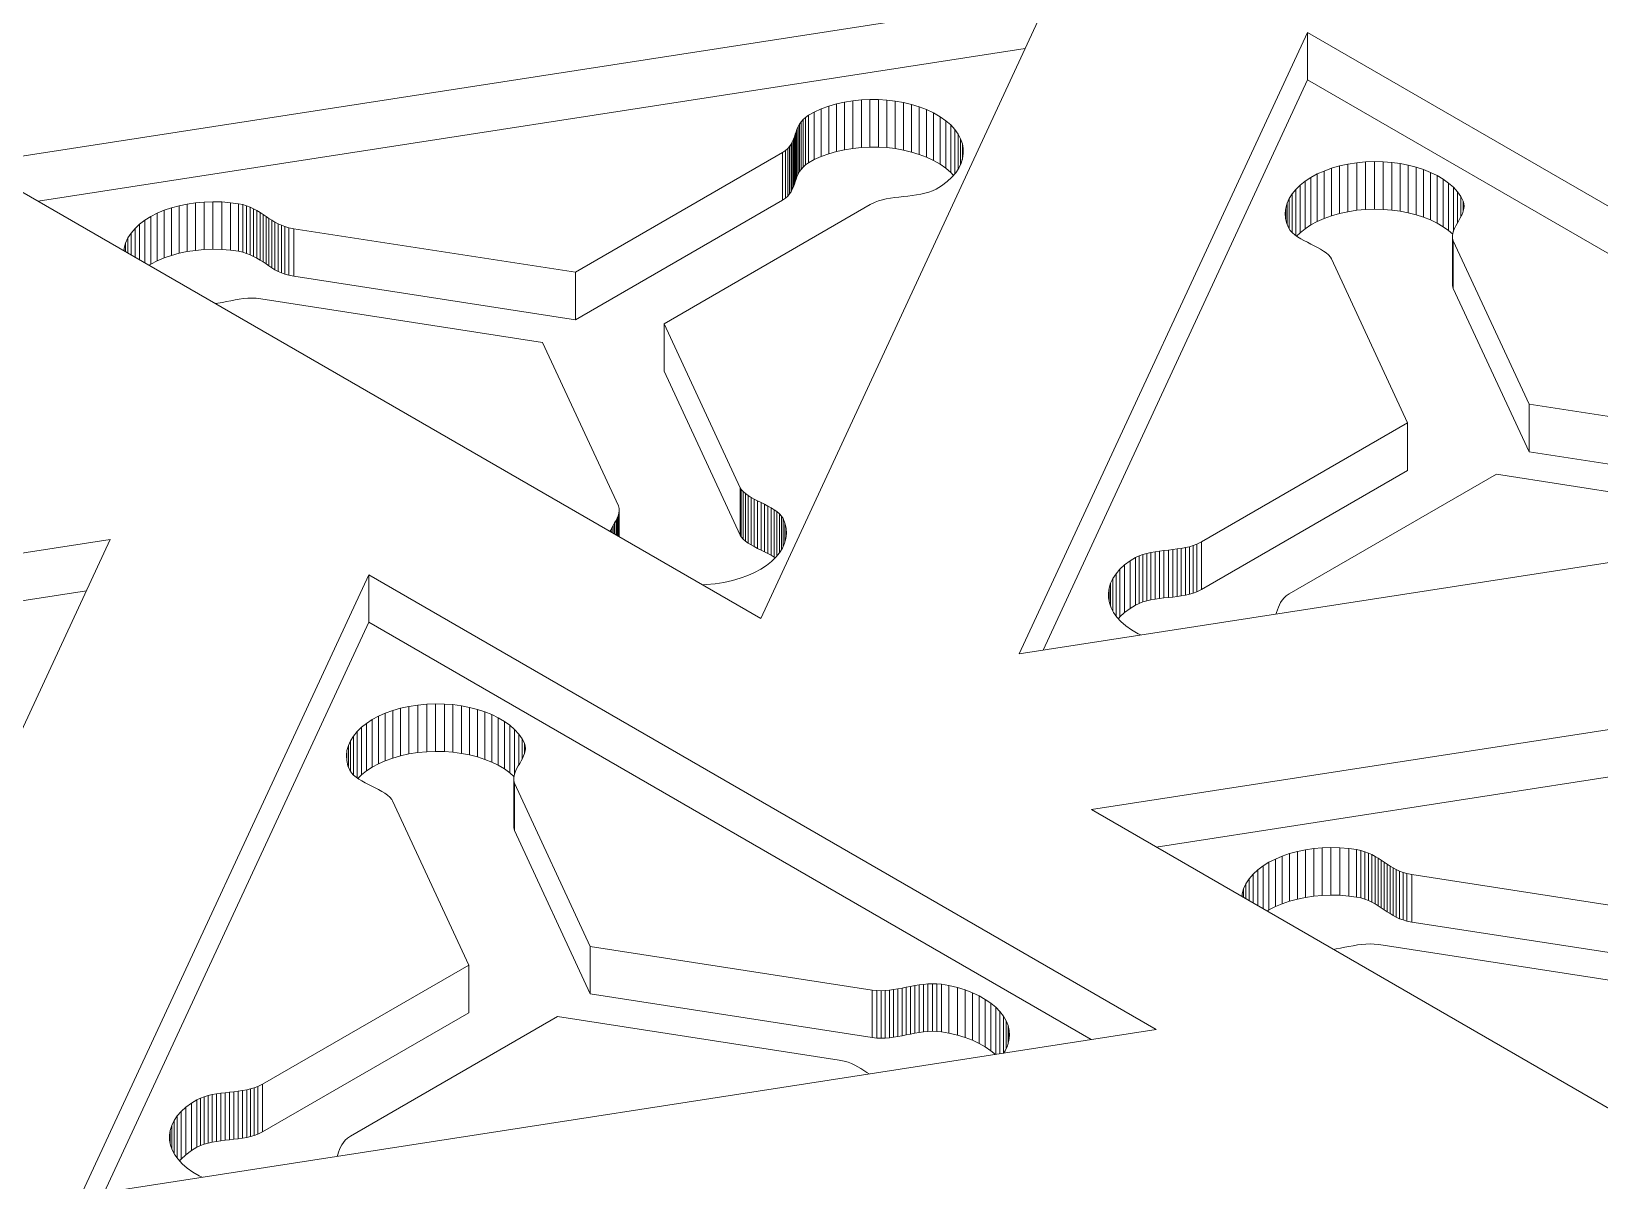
# Model space of a CAD drawing. Header units: inches. Extents: x 2.5 to 18.9, y 2.6 to 12.3.
# Drawn here: x 7.15 to 8.834, y 8.645 to 9.879 of the extents above; entities that cross this region are included whole.
import ezdxf

# ---------------------------------------------------------------- set-up
doc = ezdxf.new("R2010")
doc.units = ezdxf.units.IN
doc.header["$MEASUREMENT"] = 0

# ---------------------------------------------------------------- blocks, each defined once
blk = doc.blocks.new('A$C39963D99')
at = {"color": 0, "linetype": 'Continuous', "lineweight": 0, "extrusion": (3.33067e-16, 0.816497, 0.57735)}
for p, q in [((10.2228, -0.8643), (11.3779, -0.6856)), ((11.3779, -0.6856), (11.0685, -1.3525)), ((11.346, -1.3903), (11.6555, -0.7234)), ((11.6555, -0.7744), (11.6555, -0.7234)), ((11.6555, -0.7234), (12.5011, -1.2116)), ((11.3524, -0.7406), (10.2925, -0.9046)), ((11.6555, -0.7744), (11.3715, -1.3863)), ((12.4314, -1.2224), (11.6555, -0.7744)), ((11.1258, -0.8089), (11.1334, -0.8054)), ((11.1334, -0.8054), (11.1414, -0.8025)), ((11.1334, -0.8565), (11.1334, -0.8054)), ((11.1414, -0.8025), (11.1498, -0.8001)), ((11.1414, -0.8535), (11.1414, -0.8025)), ((11.1498, -0.8001), (11.1584, -0.7982)), ((11.1498, -0.8511), (11.1498, -0.8001)), ((11.1584, -0.7982), (11.1673, -0.7967)), ((11.1584, -0.8492), (11.1584, -0.7982)), ((11.1673, -0.7967), (11.1764, -0.7958)), ((11.1673, -0.8478), (11.1673, -0.7967)), ((11.1764, -0.7958), (11.1855, -0.7954)), ((11.1764, -0.8468), (11.1764, -0.7958)), ((11.1855, -0.8464), (11.1855, -0.7954)), ((11.1855, -0.7954), (11.1947, -0.7954)), ((11.1947, -0.8465), (11.1947, -0.7954)), ((11.1947, -0.7954), (11.2038, -0.796)), ((11.2038, -0.847), (11.2038, -0.796)), ((11.2038, -0.796), (11.2128, -0.797)), ((11.2128, -0.8481), (11.2128, -0.797)), ((11.2128, -0.797), (11.2217, -0.7986)), ((11.2217, -0.8496), (11.2217, -0.7986)), ((11.2217, -0.7986), (11.2303, -0.8006)), ((11.2303, -0.8517), (11.2303, -0.8006)), ((11.2303, -0.8006), (11.2386, -0.8032)), ((11.2386, -0.8542), (11.2386, -0.8032)), ((11.2386, -0.8032), (11.2465, -0.8062)), ((11.2465, -0.8573), (11.2465, -0.8062)), ((11.2465, -0.8062), (11.254, -0.8098)), ((11.1073, -0.8271), (11.1085, -0.8244)), ((11.1085, -0.8244), (11.1099, -0.8218)), ((11.1085, -0.8755), (11.1085, -0.8244)), ((11.1099, -0.8218), (11.1117, -0.8192)), ((11.1099, -0.8728), (11.1099, -0.8218)), ((11.1117, -0.8192), (11.1138, -0.8168)), ((11.1117, -0.8703), (11.1117, -0.8192)), ((11.1138, -0.8168), (11.1164, -0.8145)), ((11.1138, -0.8678), (11.1138, -0.8168)), ((11.1164, -0.8145), (11.1195, -0.8123)), ((11.1164, -0.8655), (11.1164, -0.8145)), ((11.1195, -0.8123), (11.1258, -0.8089)), ((11.1195, -0.8633), (11.1195, -0.8123)), ((11.1258, -0.8599), (11.1258, -0.8089)), ((11.254, -0.8608), (11.254, -0.8098)), ((11.254, -0.8098), (11.261, -0.8138)), ((11.261, -0.8648), (11.261, -0.8138)), ((11.261, -0.8138), (11.2671, -0.8181)), ((11.2671, -0.8691), (11.2671, -0.8181)), ((11.2671, -0.8181), (11.2724, -0.8227)), ((11.2724, -0.8737), (11.2724, -0.8227)), ((11.2724, -0.8227), (11.2768, -0.8275)), ((11.101, -0.8432), (11.1023, -0.8407)), ((11.1023, -0.8407), (11.1035, -0.838)), ((11.1023, -0.8917), (11.1023, -0.8407)), ((11.1035, -0.838), (11.1045, -0.8353)), ((11.1035, -0.889), (11.1035, -0.838)), ((11.1045, -0.8353), (11.1054, -0.8326)), ((11.1045, -0.8863), (11.1045, -0.8353)), ((11.1054, -0.8326), (11.1063, -0.8299)), ((11.1054, -0.8836), (11.1054, -0.8326)), ((11.1063, -0.8299), (11.1073, -0.8271)), ((11.1063, -0.8809), (11.1063, -0.8299)), ((11.1073, -0.8782), (11.1073, -0.8271)), ((11.2768, -0.8751), (11.2768, -0.8275)), ((11.2768, -0.8275), (11.2803, -0.8325)), ((11.2803, -0.8701), (11.2803, -0.8325)), ((11.2803, -0.8325), (11.283, -0.8376)), ((11.283, -0.865), (11.283, -0.8376)), ((11.283, -0.8376), (11.2849, -0.8428)), ((10.8694, -0.9808), (11.0918, -0.8524)), ((11.0918, -0.8524), (11.0949, -0.8502)), ((11.0918, -0.9034), (11.0918, -0.8524)), ((11.0949, -0.8502), (11.0974, -0.848)), ((11.0949, -0.9013), (11.0949, -0.8502)), ((11.0974, -0.848), (11.0994, -0.8457)), ((11.0974, -0.8991), (11.0974, -0.848)), ((11.0994, -0.8457), (11.101, -0.8432)), ((11.0994, -0.8967), (11.0994, -0.8457)), ((11.101, -0.8943), (11.101, -0.8432)), ((11.1334, -0.8565), (11.1258, -0.8599)), ((11.1414, -0.8535), (11.1334, -0.8565)), ((11.1498, -0.8511), (11.1414, -0.8535)), ((11.1584, -0.8492), (11.1498, -0.8511)), ((11.1673, -0.8478), (11.1584, -0.8492)), ((11.1764, -0.8468), (11.1673, -0.8478)), ((11.1855, -0.8464), (11.1764, -0.8468)), ((11.1947, -0.8465), (11.1855, -0.8464)), ((11.2038, -0.847), (11.1947, -0.8465)), ((11.2128, -0.8481), (11.2038, -0.847)), ((11.2217, -0.8496), (11.2128, -0.8481)), ((11.2303, -0.8517), (11.2217, -0.8496)), ((11.2386, -0.8542), (11.2303, -0.8517)), ((11.2465, -0.8573), (11.2386, -0.8542)), ((11.254, -0.8608), (11.2465, -0.8573)), ((11.2852, -0.8586), (11.2836, -0.8638)), ((11.2849, -0.8597), (11.2849, -0.8428)), ((11.2849, -0.8428), (11.2858, -0.848)), ((11.2859, -0.8533), (11.2852, -0.8586)), ((11.2858, -0.8541), (11.2858, -0.848)), ((11.2858, -0.848), (11.2859, -0.8533)), ((11.0685, -1.3525), (10.2228, -0.8643)), ((11.1085, -0.8755), (11.1073, -0.8782)), ((11.1099, -0.8728), (11.1085, -0.8755)), ((11.1117, -0.8703), (11.1099, -0.8728)), ((11.1138, -0.8678), (11.1117, -0.8703)), ((11.1164, -0.8655), (11.1138, -0.8678)), ((11.1195, -0.8633), (11.1164, -0.8655)), ((11.1258, -0.8599), (11.1195, -0.8633)), ((11.261, -0.8648), (11.254, -0.8608)), ((11.2671, -0.8691), (11.261, -0.8648)), ((11.2724, -0.8737), (11.2671, -0.8691)), ((11.2753, -0.8769), (11.2724, -0.8737)), ((11.2778, -0.874), (11.2736, -0.8788)), ((11.2811, -0.869), (11.2778, -0.874)), ((11.2836, -0.8638), (11.2811, -0.869)), ((11.6591, -0.879), (11.6659, -0.8753)), ((11.6659, -0.8753), (11.6732, -0.8721)), ((11.6659, -0.9264), (11.6659, -0.8753)), ((11.6732, -0.8721), (11.6812, -0.8692)), ((11.6732, -0.9231), (11.6732, -0.8721)), ((11.6812, -0.8692), (11.6897, -0.8667)), ((11.6812, -0.9202), (11.6812, -0.8692)), ((11.6897, -0.8667), (11.6988, -0.8648)), ((11.6897, -0.9178), (11.6897, -0.8667)), ((11.6988, -0.8648), (11.7083, -0.8633)), ((11.6988, -0.9158), (11.6988, -0.8648)), ((11.7083, -0.8633), (11.7179, -0.8624)), ((11.7083, -0.9143), (11.7083, -0.8633)), ((11.7179, -0.8624), (11.7274, -0.862)), ((11.7179, -0.9134), (11.7179, -0.8624)), ((11.7274, -0.9131), (11.7274, -0.862)), ((11.7274, -0.862), (11.7368, -0.8622)), ((11.7368, -0.9133), (11.7368, -0.8622)), ((11.7368, -0.8622), (11.746, -0.8629)), ((11.746, -0.914), (11.746, -0.8629)), ((11.746, -0.8629), (11.755, -0.8641)), ((11.755, -0.9152), (11.755, -0.8641)), ((11.755, -0.8641), (11.7637, -0.8658)), ((11.7637, -0.9169), (11.7637, -0.8658)), ((11.7637, -0.8658), (11.7721, -0.868)), ((11.7721, -0.919), (11.7721, -0.868)), ((11.7721, -0.868), (11.7801, -0.8706)), ((11.7801, -0.9216), (11.7801, -0.8706)), ((11.7801, -0.8706), (11.7876, -0.8736)), ((11.7876, -0.9246), (11.7876, -0.8736)), ((11.7876, -0.8736), (11.7947, -0.877)), ((11.1023, -0.8917), (11.101, -0.8943)), ((11.1035, -0.889), (11.1023, -0.8917)), ((11.1045, -0.8863), (11.1035, -0.889)), ((11.1054, -0.8836), (11.1045, -0.8863)), ((11.1063, -0.8809), (11.1054, -0.8836)), ((11.1073, -0.8782), (11.1063, -0.8809)), ((11.2567, -0.8915), (11.2529, -0.8933)), ((11.2626, -0.8879), (11.2567, -0.8915)), ((11.2685, -0.8835), (11.2626, -0.8879)), ((11.2736, -0.8788), (11.2685, -0.8835)), ((11.639, -0.8966), (11.6429, -0.8918)), ((11.6429, -0.8918), (11.6476, -0.8872)), ((11.6429, -0.9414), (11.6429, -0.8918)), ((11.6476, -0.8872), (11.653, -0.883)), ((11.6476, -0.9383), (11.6476, -0.8872)), ((11.653, -0.883), (11.6591, -0.879)), ((11.653, -0.934), (11.653, -0.883)), ((11.6591, -0.93), (11.6591, -0.879)), ((11.7947, -0.928), (11.7947, -0.877)), ((11.7947, -0.877), (11.8011, -0.8808)), ((11.8011, -0.9319), (11.8011, -0.8808)), ((11.8011, -0.8808), (11.8069, -0.885)), ((11.8069, -0.936), (11.8069, -0.885)), ((11.8069, -0.885), (11.8121, -0.8895)), ((11.8121, -0.9369), (11.8121, -0.8895)), ((11.8121, -0.8895), (11.8165, -0.8944)), ((10.444, -0.9094), (10.4526, -0.9076)), ((10.4526, -0.9076), (10.4615, -0.9062)), ((10.4526, -0.9586), (10.4526, -0.9076)), ((10.4615, -0.9062), (10.4707, -0.9054)), ((10.4615, -0.9573), (10.4615, -0.9062)), ((10.4707, -0.9054), (10.4801, -0.9051)), ((10.4707, -0.9564), (10.4707, -0.9054)), ((10.4801, -0.9561), (10.4801, -0.9051)), ((10.4801, -0.9051), (10.4896, -0.9053)), ((10.4896, -0.9563), (10.4896, -0.9053)), ((10.4896, -0.9053), (10.4991, -0.9061)), ((10.4991, -0.9571), (10.4991, -0.9061)), ((10.4991, -0.9061), (10.5075, -0.9072)), ((10.5075, -0.9582), (10.5075, -0.9072)), ((10.5075, -0.9072), (10.5121, -0.9082)), ((10.5121, -0.9592), (10.5121, -0.9082)), ((10.5121, -0.9082), (10.5163, -0.9095)), ((11.0918, -0.9034), (10.8694, -1.0318)), ((11.186, -0.9082), (10.9647, -1.036)), ((11.0949, -0.9013), (11.0918, -0.9034)), ((11.0974, -0.8991), (11.0949, -0.9013)), ((11.0994, -0.8967), (11.0974, -0.8991)), ((11.101, -0.8943), (11.0994, -0.8967)), ((11.1912, -0.9056), (11.186, -0.9082)), ((11.1949, -0.9042), (11.1912, -0.9056)), ((11.199, -0.903), (11.1949, -0.9042)), ((11.2032, -0.9021), (11.199, -0.903)), ((11.2076, -0.9013), (11.2032, -0.9021)), ((11.2122, -0.9007), (11.2076, -0.9013)), ((11.2168, -0.9001), (11.2122, -0.9007)), ((11.2216, -0.8996), (11.2168, -0.9001)), ((11.2263, -0.899), (11.2216, -0.8996)), ((11.231, -0.8984), (11.2263, -0.899)), ((11.2357, -0.8978), (11.231, -0.8984)), ((11.2402, -0.897), (11.2357, -0.8978)), ((11.2446, -0.896), (11.2402, -0.897)), ((11.2489, -0.8948), (11.2446, -0.896)), ((11.2529, -0.8933), (11.2489, -0.8948)), ((11.6322, -0.912), (11.6336, -0.9067)), ((11.6336, -0.9067), (11.6359, -0.9016)), ((11.6336, -0.9292), (11.6336, -0.9067)), ((11.6359, -0.9016), (11.639, -0.8966)), ((11.6359, -0.9343), (11.6359, -0.9016)), ((11.639, -0.9382), (11.639, -0.8966)), ((11.8165, -0.9277), (11.8165, -0.8944)), ((11.8165, -0.8944), (11.8202, -0.8995)), ((11.8202, -0.9213), (11.8202, -0.8995)), ((11.8202, -0.8995), (11.8226, -0.9043)), ((11.8226, -0.9157), (11.8226, -0.9043)), ((11.8226, -0.9043), (11.8235, -0.9071)), ((11.8235, -0.9126), (11.8235, -0.9071)), ((11.8235, -0.9071), (11.8237, -0.9098)), ((10.4015, -0.9291), (10.4072, -0.9249)), ((10.4072, -0.9249), (10.4135, -0.921)), ((10.4072, -0.9708), (10.4072, -0.9249)), ((10.4135, -0.921), (10.4204, -0.9175)), ((10.4135, -0.972), (10.4135, -0.921)), ((10.4204, -0.9175), (10.4278, -0.9143)), ((10.4204, -0.9685), (10.4204, -0.9175)), ((10.4278, -0.9143), (10.4357, -0.9116)), ((10.4278, -0.9654), (10.4278, -0.9143)), ((10.4357, -0.9116), (10.444, -0.9094)), ((10.4357, -0.9627), (10.4357, -0.9116)), ((10.444, -0.9604), (10.444, -0.9094)), ((10.5163, -0.9605), (10.5163, -0.9095)), ((10.5163, -0.9095), (10.5202, -0.911)), ((10.5202, -0.962), (10.5202, -0.911)), ((10.5202, -0.911), (10.5239, -0.9127)), ((10.5239, -0.9638), (10.5239, -0.9127)), ((10.5239, -0.9127), (10.5274, -0.9146)), ((10.5274, -0.9657), (10.5274, -0.9146)), ((10.5274, -0.9146), (10.5308, -0.9166)), ((10.5308, -0.9677), (10.5308, -0.9166)), ((10.5308, -0.9166), (10.534, -0.9187)), ((10.534, -0.9697), (10.534, -0.9187)), ((10.534, -0.9187), (10.5372, -0.9208)), ((10.5372, -0.9719), (10.5372, -0.9208)), ((10.5372, -0.9208), (10.5403, -0.9229)), ((10.5403, -0.974), (10.5403, -0.9229)), ((10.5403, -0.9229), (10.5435, -0.925)), ((10.5435, -0.976), (10.5435, -0.925)), ((10.5435, -0.925), (10.5468, -0.9269)), ((11.6316, -0.9174), (11.6322, -0.912)), ((11.632, -0.9229), (11.6316, -0.9174)), ((11.6333, -0.9284), (11.632, -0.9229)), ((11.6322, -0.9237), (11.6322, -0.912)), ((11.6732, -0.9231), (11.6659, -0.9264)), ((11.6812, -0.9202), (11.6732, -0.9231)), ((11.6897, -0.9178), (11.6812, -0.9202)), ((11.6988, -0.9158), (11.6897, -0.9178)), ((11.7083, -0.9143), (11.6988, -0.9158)), ((11.7179, -0.9134), (11.7083, -0.9143)), ((11.7274, -0.9131), (11.7179, -0.9134)), ((11.7368, -0.9133), (11.7274, -0.9131)), ((11.746, -0.914), (11.7368, -0.9133)), ((11.755, -0.9152), (11.746, -0.914)), ((11.7637, -0.9169), (11.755, -0.9152)), ((11.7721, -0.919), (11.7637, -0.9169)), ((11.7801, -0.9216), (11.7721, -0.919)), ((11.7876, -0.9246), (11.7801, -0.9216)), ((11.7947, -0.928), (11.7876, -0.9246)), ((11.8176, -0.9259), (11.8161, -0.9285)), ((11.8191, -0.9232), (11.8176, -0.9259)), ((11.8206, -0.9206), (11.8191, -0.9232)), ((11.8218, -0.9179), (11.8206, -0.9206)), ((11.8228, -0.9152), (11.8218, -0.9179)), ((11.8235, -0.9125), (11.8228, -0.9152)), ((11.8237, -0.9098), (11.8235, -0.9125)), ((10.3888, -0.9439), (10.3923, -0.9387)), ((10.3923, -0.9387), (10.3965, -0.9337)), ((10.3923, -0.9622), (10.3923, -0.9387)), ((10.3965, -0.9337), (10.4015, -0.9291)), ((10.3965, -0.9646), (10.3965, -0.9337)), ((10.4015, -0.9675), (10.4015, -0.9291)), ((10.5468, -0.978), (10.5468, -0.9269)), ((10.5468, -0.9269), (10.5502, -0.9287)), ((10.5502, -0.9798), (10.5502, -0.9287)), ((10.5502, -0.9287), (10.5537, -0.9304)), ((10.5537, -0.9814), (10.5537, -0.9304)), ((10.5537, -0.9304), (10.5575, -0.9318)), ((10.5575, -0.9828), (10.5575, -0.9318)), ((10.5575, -0.9318), (10.5615, -0.933)), ((10.5615, -0.984), (10.5615, -0.933)), ((10.5615, -0.933), (10.567, -0.934)), ((10.567, -0.9851), (10.567, -0.934)), ((10.567, -0.934), (10.8694, -0.9808)), ((11.6353, -0.9333), (11.6333, -0.9284)), ((11.637, -0.9359), (11.6353, -0.9333)), ((11.6392, -0.9384), (11.637, -0.9359)), ((11.6419, -0.9407), (11.6392, -0.9384)), ((11.6449, -0.9428), (11.6419, -0.9407)), ((11.6476, -0.9383), (11.6438, -0.942)), ((11.6482, -0.9448), (11.6449, -0.9428)), ((11.653, -0.934), (11.6476, -0.9383)), ((11.6591, -0.93), (11.653, -0.934)), ((11.6659, -0.9264), (11.6591, -0.93)), ((11.8011, -0.9319), (11.7947, -0.928)), ((11.8069, -0.936), (11.8011, -0.9319)), ((11.8114, -0.9399), (11.8069, -0.936)), ((11.8115, -0.9389), (11.8112, -0.9415)), ((11.8112, -0.9926), (11.8112, -0.9415)), ((11.8112, -0.9415), (11.8113, -0.9442)), ((11.8123, -0.9363), (11.8115, -0.9389)), ((11.8133, -0.9337), (11.8123, -0.9363)), ((11.8146, -0.9311), (11.8133, -0.9337)), ((11.8161, -0.9285), (11.8146, -0.9311)), ((10.3844, -0.9576), (10.3847, -0.9549)), ((10.3847, -0.9549), (10.3863, -0.9494)), ((10.3847, -0.9578), (10.3847, -0.9549)), ((10.3863, -0.9494), (10.3888, -0.9439)), ((10.3863, -0.9587), (10.3863, -0.9494)), ((10.3888, -0.9602), (10.3888, -0.9439)), ((10.4526, -0.9586), (10.444, -0.9604)), ((10.4615, -0.9573), (10.4526, -0.9586)), ((10.4707, -0.9564), (10.4615, -0.9573)), ((10.4801, -0.9561), (10.4707, -0.9564)), ((10.4896, -0.9563), (10.4801, -0.9561)), ((10.4991, -0.9571), (10.4896, -0.9563)), ((10.5075, -0.9582), (10.4991, -0.9571)), ((10.5121, -0.9592), (10.5075, -0.9582)), ((10.5163, -0.9605), (10.5121, -0.9592)), ((11.6516, -0.9468), (11.6482, -0.9448)), ((11.6553, -0.9486), (11.6516, -0.9468)), ((11.6589, -0.9505), (11.6553, -0.9486)), ((11.6626, -0.9523), (11.6589, -0.9505)), ((11.6662, -0.9541), (11.6626, -0.9523)), ((11.6696, -0.956), (11.6662, -0.9541)), ((11.6728, -0.958), (11.6696, -0.956)), ((11.6756, -0.96), (11.6728, -0.958)), ((11.8113, -0.9952), (11.8113, -0.9442)), ((11.8113, -0.9442), (11.812, -0.9471)), ((11.812, -0.9981), (11.812, -0.9471)), ((11.812, -0.9471), (11.8934, -1.1224)), ((10.4135, -0.972), (10.4115, -0.9732)), ((10.4204, -0.9685), (10.4135, -0.972)), ((10.4278, -0.9654), (10.4204, -0.9685)), ((10.4357, -0.9627), (10.4278, -0.9654)), ((10.444, -0.9604), (10.4357, -0.9627)), ((10.5202, -0.962), (10.5163, -0.9605)), ((10.5239, -0.9638), (10.5202, -0.962)), ((10.5274, -0.9657), (10.5239, -0.9638)), ((10.5308, -0.9677), (10.5274, -0.9657)), ((10.534, -0.9697), (10.5308, -0.9677)), ((10.5372, -0.9719), (10.534, -0.9697)), ((10.5403, -0.974), (10.5372, -0.9719)), ((10.5435, -0.976), (10.5403, -0.974)), ((10.5468, -0.978), (10.5435, -0.976)), ((11.6781, -0.9622), (11.6756, -0.96)), ((11.6801, -0.9646), (11.6781, -0.9622)), ((11.6812, -0.9663), (11.6801, -0.9646)), ((11.7629, -1.1424), (11.6812, -0.9663)), ((10.5502, -0.9798), (10.5468, -0.978)), ((10.5537, -0.9814), (10.5502, -0.9798)), ((10.5575, -0.9828), (10.5537, -0.9814)), ((10.5615, -0.984), (10.5575, -0.9828)), ((10.567, -0.9851), (10.5615, -0.984)), ((10.8694, -1.0318), (10.567, -0.9851)), ((10.8694, -1.0318), (10.8694, -0.9808)), ((11.8113, -0.9952), (11.8112, -0.9926)), ((10.5085, -1.0096), (10.5039, -1.0104)), ((10.513, -1.009), (10.5085, -1.0096)), ((10.5175, -1.0086), (10.513, -1.009)), ((10.522, -1.0085), (10.5175, -1.0086)), ((10.5265, -1.0087), (10.522, -1.0085)), ((10.5315, -1.0092), (10.5265, -1.0087)), ((10.8342, -1.0561), (10.5315, -1.0092)), ((11.812, -0.9981), (11.8113, -0.9952)), ((11.8934, -1.1734), (11.812, -0.9981)), ((10.4856, -1.014), (10.4828, -1.0144)), ((10.4903, -1.0131), (10.4856, -1.014)), ((10.4948, -1.0122), (10.4903, -1.0131)), ((10.4994, -1.0113), (10.4948, -1.0122)), ((10.5039, -1.0104), (10.4994, -1.0113)), ((10.9647, -1.087), (10.9647, -1.036)), ((10.9647, -1.036), (11.0464, -1.2121)), ((10.9156, -1.2314), (10.8342, -1.0561)), ((11.0464, -1.2631), (10.9647, -1.087)), ((11.8934, -1.1734), (11.8934, -1.1224)), ((11.8934, -1.1224), (12.1961, -1.1692)), ((11.5416, -1.2702), (11.7629, -1.1424)), ((11.7629, -1.1935), (11.7629, -1.1424)), ((12.1961, -1.2202), (11.8934, -1.1734)), ((11.7629, -1.1935), (11.5416, -1.3213)), ((11.0464, -1.2631), (11.0464, -1.2121)), ((11.0464, -1.2121), (11.0475, -1.2139)), ((12.5011, -1.2116), (11.346, -1.3903)), ((11.8583, -1.1976), (11.6359, -1.326)), ((12.1606, -1.2444), (11.8583, -1.1976)), ((11.0475, -1.2649), (11.0475, -1.2139)), ((11.0475, -1.2139), (11.0495, -1.2162)), ((11.0495, -1.2672), (11.0495, -1.2162)), ((11.0495, -1.2162), (11.052, -1.2184)), ((11.052, -1.2694), (11.052, -1.2184)), ((11.052, -1.2184), (11.0549, -1.2204)), ((11.0549, -1.2715), (11.0549, -1.2204)), ((11.0549, -1.2204), (11.058, -1.2224)), ((11.058, -1.2734), (11.058, -1.2224)), ((11.058, -1.2224), (11.0615, -1.2243)), ((11.0615, -1.2753), (11.0615, -1.2243)), ((11.0615, -1.2243), (11.065, -1.2261)), ((11.065, -1.2772), (11.065, -1.2261)), ((11.065, -1.2261), (11.0687, -1.228)), ((11.0687, -1.279), (11.0687, -1.228)), ((11.0687, -1.228), (11.0724, -1.2298)), ((10.913, -1.2473), (10.9143, -1.2447)), ((10.9143, -1.2447), (10.9153, -1.2421)), ((10.9143, -1.2635), (10.9143, -1.2447)), ((10.9153, -1.2421), (10.9161, -1.2395)), ((10.9153, -1.2641), (10.9153, -1.2421)), ((10.9164, -1.2343), (10.9156, -1.2314)), ((10.9161, -1.2395), (10.9165, -1.2369)), ((10.9161, -1.2646), (10.9161, -1.2395)), ((10.9165, -1.2369), (10.9164, -1.2343)), ((10.9165, -1.2648), (10.9165, -1.2369)), ((11.0724, -1.2808), (11.0724, -1.2298)), ((11.0724, -1.2298), (11.076, -1.2317)), ((11.076, -1.2827), (11.076, -1.2317)), ((11.076, -1.2317), (11.0795, -1.2336)), ((11.0795, -1.2846), (11.0795, -1.2336)), ((11.0795, -1.2336), (11.0827, -1.2356)), ((11.0827, -1.2866), (11.0827, -1.2356)), ((11.0827, -1.2356), (11.0857, -1.2377)), ((11.0857, -1.2853), (11.0857, -1.2377)), ((11.0857, -1.2377), (11.0884, -1.24)), ((11.0884, -1.2821), (11.0884, -1.24)), ((11.0884, -1.24), (11.0906, -1.2425)), ((11.0906, -1.2786), (11.0906, -1.2425)), ((11.0906, -1.2425), (11.0923, -1.2451)), ((11.0923, -1.2754), (11.0923, -1.2451)), ((11.0923, -1.2451), (11.0943, -1.25)), ((10.9065, -1.259), (10.9071, -1.2578)), ((10.9071, -1.2578), (10.9085, -1.2552)), ((10.9071, -1.2594), (10.9071, -1.2578)), ((10.9085, -1.2552), (10.91, -1.2526)), ((10.9085, -1.2602), (10.9085, -1.2552)), ((10.91, -1.2526), (10.9115, -1.2499)), ((10.91, -1.2611), (10.91, -1.2526)), ((10.9115, -1.2499), (10.913, -1.2473)), ((10.9115, -1.2619), (10.9115, -1.2499)), ((10.913, -1.2628), (10.913, -1.2473)), ((11.0943, -1.2705), (11.0943, -1.25)), ((11.0943, -1.25), (11.0957, -1.2555)), ((11.096, -1.261), (11.0955, -1.2664)), ((11.0957, -1.2645), (11.0957, -1.2555)), ((11.0957, -1.2555), (11.096, -1.261)), ((9.2147, -1.4464), (10.3698, -1.2677)), ((10.3698, -1.2677), (10.0603, -1.9346)), ((11.0475, -1.2649), (11.0464, -1.2631)), ((11.0495, -1.2672), (11.0475, -1.2649)), ((11.052, -1.2694), (11.0495, -1.2672)), ((11.0549, -1.2715), (11.052, -1.2694)), ((11.058, -1.2734), (11.0549, -1.2715)), ((11.0615, -1.2753), (11.058, -1.2734)), ((11.065, -1.2772), (11.0615, -1.2753)), ((11.0687, -1.279), (11.065, -1.2772)), ((11.0724, -1.2808), (11.0687, -1.279)), ((11.0917, -1.2768), (11.0886, -1.2818)), ((11.094, -1.2717), (11.0917, -1.2768)), ((11.0955, -1.2664), (11.094, -1.2717)), ((11.4966, -1.28), (11.5013, -1.2794)), ((11.5013, -1.2794), (11.5061, -1.2789)), ((11.5013, -1.3304), (11.5013, -1.2794)), ((11.5061, -1.2789), (11.5108, -1.2783)), ((11.5061, -1.3299), (11.5061, -1.2789)), ((11.5108, -1.2783), (11.5154, -1.2778)), ((11.5108, -1.3294), (11.5108, -1.2783)), ((11.5154, -1.2778), (11.52, -1.2771)), ((11.5154, -1.3288), (11.5154, -1.2778)), ((11.52, -1.2771), (11.5244, -1.2763)), ((11.52, -1.3281), (11.52, -1.2771)), ((11.5244, -1.2763), (11.5287, -1.2754)), ((11.5244, -1.3274), (11.5244, -1.2763)), ((11.5287, -1.2754), (11.5327, -1.2742)), ((11.5287, -1.3264), (11.5287, -1.2754)), ((11.5327, -1.2742), (11.5365, -1.2728)), ((11.5327, -1.3252), (11.5327, -1.2742)), ((11.5365, -1.2728), (11.5416, -1.2702)), ((11.5365, -1.3238), (11.5365, -1.2728)), ((11.5416, -1.3213), (11.5416, -1.2702)), ((11.0746, -1.2955), (11.0685, -1.2994)), ((11.076, -1.2827), (11.0724, -1.2808)), ((11.08, -1.2912), (11.0746, -1.2955)), ((11.0795, -1.2846), (11.076, -1.2827)), ((11.0827, -1.2866), (11.0795, -1.2846)), ((11.0847, -1.2866), (11.08, -1.2912)), ((11.0839, -1.2874), (11.0827, -1.2866)), ((11.0886, -1.2818), (11.0847, -1.2866)), ((11.4541, -1.2996), (11.4591, -1.2949)), ((11.4591, -1.2949), (11.465, -1.2906)), ((11.4591, -1.346), (11.4591, -1.2949)), ((11.465, -1.2906), (11.4709, -1.2869)), ((11.465, -1.3416), (11.465, -1.2906)), ((11.4709, -1.2869), (11.4747, -1.2851)), ((11.4709, -1.338), (11.4709, -1.2869)), ((11.4747, -1.2851), (11.4787, -1.2837)), ((11.4747, -1.3362), (11.4747, -1.2851)), ((11.4787, -1.2837), (11.483, -1.2825)), ((11.4787, -1.3347), (11.4787, -1.2837)), ((11.483, -1.2825), (11.4874, -1.2815)), ((11.483, -1.3335), (11.483, -1.2825)), ((11.4874, -1.2815), (11.492, -1.2807)), ((11.4874, -1.3325), (11.4874, -1.2815)), ((11.492, -1.2807), (11.4966, -1.28)), ((11.492, -1.3317), (11.492, -1.2807)), ((11.4966, -1.331), (11.4966, -1.28)), ((10.3379, -1.9723), (10.6474, -1.3054)), ((10.6474, -1.3564), (10.6474, -1.3054)), ((10.6474, -1.3054), (11.493, -1.7936)), ((11.0379, -1.3117), (11.0288, -1.3137)), ((11.0464, -1.3092), (11.0379, -1.3117)), ((11.0544, -1.3064), (11.0464, -1.3092)), ((11.0618, -1.3031), (11.0544, -1.3064)), ((11.0685, -1.2994), (11.0618, -1.3031)), ((11.4441, -1.3146), (11.4465, -1.3094)), ((11.4465, -1.3094), (11.4499, -1.3044)), ((11.4465, -1.3445), (11.4465, -1.3094)), ((11.4499, -1.3044), (11.4541, -1.2996)), ((11.4499, -1.3496), (11.4499, -1.3044)), ((11.4541, -1.3506), (11.4541, -1.2996)), ((10.3443, -1.3226), (9.2844, -1.4866)), ((11.0098, -1.316), (11.0055, -1.3162)), ((11.0193, -1.3151), (11.0098, -1.316)), ((11.0288, -1.3137), (11.0193, -1.3151)), ((11.4417, -1.3251), (11.4424, -1.3198)), ((11.4418, -1.3304), (11.4417, -1.3251)), ((11.4424, -1.3198), (11.4441, -1.3146)), ((11.4424, -1.3339), (11.4424, -1.3198)), ((11.4441, -1.3393), (11.4441, -1.3146)), ((11.5061, -1.3299), (11.5013, -1.3304)), ((11.5108, -1.3294), (11.5061, -1.3299)), ((11.5154, -1.3288), (11.5108, -1.3294)), ((11.52, -1.3281), (11.5154, -1.3288)), ((11.5244, -1.3274), (11.52, -1.3281)), ((11.5287, -1.3264), (11.5244, -1.3274)), ((11.5327, -1.3252), (11.5287, -1.3264)), ((11.5365, -1.3238), (11.5327, -1.3252)), ((11.5416, -1.3213), (11.5365, -1.3238)), ((11.6327, -1.3282), (11.6303, -1.3304)), ((11.6359, -1.326), (11.6327, -1.3282)), ((11.4428, -1.3356), (11.4418, -1.3304)), ((11.4446, -1.3409), (11.4428, -1.3356)), ((11.4473, -1.346), (11.4446, -1.3409)), ((11.4508, -1.3509), (11.4473, -1.346)), ((11.4591, -1.346), (11.4541, -1.3506)), ((11.465, -1.3416), (11.4591, -1.346)), ((11.4709, -1.338), (11.465, -1.3416)), ((11.4747, -1.3362), (11.4709, -1.338)), ((11.4787, -1.3347), (11.4747, -1.3362)), ((11.483, -1.3335), (11.4787, -1.3347)), ((11.4874, -1.3325), (11.483, -1.3335)), ((11.492, -1.3317), (11.4874, -1.3325)), ((11.4966, -1.331), (11.492, -1.3317)), ((11.5013, -1.3304), (11.4966, -1.331)), ((11.6222, -1.3458), (11.6216, -1.3476)), ((11.6232, -1.3431), (11.6222, -1.3458)), ((11.6242, -1.3404), (11.6232, -1.3431)), ((11.6253, -1.3378), (11.6242, -1.3404)), ((11.6266, -1.3352), (11.6253, -1.3378)), ((11.6283, -1.3327), (11.6266, -1.3352)), ((11.6303, -1.3304), (11.6283, -1.3327)), ((10.6474, -1.3564), (10.3634, -1.9684)), ((11.4233, -1.8044), (10.6474, -1.3564)), ((11.4552, -1.3557), (11.4508, -1.3509)), ((11.4541, -1.3506), (11.4524, -1.3526)), ((11.4605, -1.3603), (11.4552, -1.3557)), ((11.4666, -1.3646), (11.4605, -1.3603)), ((11.4234, -1.5575), (12.5785, -1.3788)), ((11.4736, -1.3687), (11.4666, -1.3646)), ((11.4766, -1.3701), (11.4736, -1.3687)), ((10.6817, -1.4487), (10.6907, -1.4468)), ((10.6907, -1.4468), (10.7002, -1.4453)), ((10.6907, -1.4978), (10.6907, -1.4468)), ((10.7002, -1.4453), (10.7098, -1.4444)), ((10.7002, -1.4963), (10.7002, -1.4453)), ((10.7098, -1.4444), (10.7193, -1.444)), ((10.7098, -1.4954), (10.7098, -1.4444)), ((10.7193, -1.4951), (10.7193, -1.444)), ((10.7193, -1.444), (10.7287, -1.4442)), ((10.7287, -1.4953), (10.7287, -1.4442)), ((10.7287, -1.4442), (10.7379, -1.4449)), ((10.7379, -1.496), (10.7379, -1.4449)), ((10.7379, -1.4449), (10.7469, -1.4461)), ((10.7469, -1.4972), (10.7469, -1.4461)), ((10.7469, -1.4461), (10.7557, -1.4478)), ((10.7557, -1.4989), (10.7557, -1.4478)), ((10.7557, -1.4478), (10.7641, -1.45)), ((12.553, -1.4338), (11.4931, -1.5977)), ((10.6396, -1.4692), (10.645, -1.465)), ((10.645, -1.465), (10.6511, -1.461)), ((10.645, -1.516), (10.645, -1.465)), ((10.6511, -1.461), (10.6578, -1.4573)), ((10.6511, -1.512), (10.6511, -1.461)), ((10.6578, -1.4573), (10.6652, -1.4541)), ((10.6578, -1.5084), (10.6578, -1.4573)), ((10.6652, -1.4541), (10.6732, -1.4512)), ((10.6652, -1.5051), (10.6652, -1.4541)), ((10.6732, -1.4512), (10.6817, -1.4487)), ((10.6732, -1.5022), (10.6732, -1.4512)), ((10.6817, -1.4998), (10.6817, -1.4487)), ((10.7641, -1.501), (10.7641, -1.45)), ((10.7641, -1.45), (10.772, -1.4526)), ((10.772, -1.5036), (10.772, -1.4526)), ((10.772, -1.4526), (10.7796, -1.4556)), ((10.7796, -1.5066), (10.7796, -1.4556)), ((10.7796, -1.4556), (10.7866, -1.459)), ((10.7866, -1.51), (10.7866, -1.459)), ((10.7866, -1.459), (10.7931, -1.4628)), ((10.7931, -1.5139), (10.7931, -1.4628)), ((10.7931, -1.4628), (10.7989, -1.467)), ((10.6279, -1.4836), (10.631, -1.4786)), ((10.631, -1.4786), (10.6349, -1.4738)), ((10.631, -1.5202), (10.631, -1.4786)), ((10.6349, -1.4738), (10.6396, -1.4692)), ((10.6349, -1.5234), (10.6349, -1.4738)), ((10.6396, -1.5203), (10.6396, -1.4692)), ((10.7989, -1.518), (10.7989, -1.467)), ((10.7989, -1.467), (10.8041, -1.4715)), ((10.8041, -1.5189), (10.8041, -1.4715)), ((10.8041, -1.4715), (10.8085, -1.4764)), ((10.8085, -1.5097), (10.8085, -1.4764)), ((10.8085, -1.4764), (10.8121, -1.4815)), ((10.8121, -1.5033), (10.8121, -1.4815)), ((10.8121, -1.4815), (10.8146, -1.4863)), ((10.6235, -1.4994), (10.6241, -1.494)), ((10.6241, -1.494), (10.6256, -1.4887)), ((10.6241, -1.5057), (10.6241, -1.494)), ((10.6256, -1.4887), (10.6279, -1.4836)), ((10.6256, -1.5112), (10.6256, -1.4887)), ((10.6279, -1.5162), (10.6279, -1.4836)), ((10.6907, -1.4978), (10.6817, -1.4998)), ((10.7002, -1.4963), (10.6907, -1.4978)), ((10.7098, -1.4954), (10.7002, -1.4963)), ((10.7193, -1.4951), (10.7098, -1.4954)), ((10.7287, -1.4953), (10.7193, -1.4951)), ((10.7379, -1.496), (10.7287, -1.4953)), ((10.7469, -1.4972), (10.7379, -1.496)), ((10.7557, -1.4989), (10.7469, -1.4972)), ((10.8147, -1.4972), (10.8138, -1.4999)), ((10.8146, -1.4977), (10.8146, -1.4863)), ((10.8146, -1.4863), (10.8154, -1.4891)), ((10.8154, -1.4945), (10.8147, -1.4972)), ((10.8154, -1.4946), (10.8154, -1.4891)), ((10.8154, -1.4891), (10.8157, -1.4918)), ((10.8157, -1.4918), (10.8154, -1.4945)), ((10.6239, -1.5049), (10.6235, -1.4994)), ((10.6252, -1.5104), (10.6239, -1.5049)), ((10.6272, -1.5153), (10.6252, -1.5104)), ((10.6289, -1.5179), (10.6272, -1.5153)), ((10.6511, -1.512), (10.645, -1.516)), ((10.6578, -1.5084), (10.6511, -1.512)), ((10.6652, -1.5051), (10.6578, -1.5084)), ((10.6732, -1.5022), (10.6652, -1.5051)), ((10.6817, -1.4998), (10.6732, -1.5022)), ((10.7641, -1.501), (10.7557, -1.4989)), ((10.772, -1.5036), (10.7641, -1.501)), ((10.7796, -1.5066), (10.772, -1.5036)), ((10.7866, -1.51), (10.7796, -1.5066)), ((10.7931, -1.5139), (10.7866, -1.51)), ((10.7989, -1.518), (10.7931, -1.5139)), ((10.8066, -1.5131), (10.8053, -1.5157)), ((10.808, -1.5105), (10.8066, -1.5131)), ((10.8096, -1.5079), (10.808, -1.5105)), ((10.8111, -1.5052), (10.8096, -1.5079)), ((10.8125, -1.5026), (10.8111, -1.5052)), ((10.8138, -1.4999), (10.8125, -1.5026)), ((10.6312, -1.5204), (10.6289, -1.5179)), ((10.6338, -1.5227), (10.6312, -1.5204)), ((10.6368, -1.5248), (10.6338, -1.5227)), ((10.6396, -1.5203), (10.6357, -1.524)), ((10.6401, -1.5268), (10.6368, -1.5248)), ((10.645, -1.516), (10.6396, -1.5203)), ((10.6436, -1.5288), (10.6401, -1.5268)), ((10.6472, -1.5306), (10.6436, -1.5288)), ((10.6509, -1.5325), (10.6472, -1.5306)), ((10.8033, -1.5219), (10.7989, -1.518)), ((10.8035, -1.5209), (10.8031, -1.5235)), ((10.8031, -1.5746), (10.8031, -1.5235)), ((10.8031, -1.5235), (10.8032, -1.5262)), ((10.8032, -1.5772), (10.8032, -1.5262)), ((10.8032, -1.5262), (10.8039, -1.5291)), ((10.8042, -1.5183), (10.8035, -1.5209)), ((10.8039, -1.5801), (10.8039, -1.5291)), ((10.8039, -1.5291), (10.8853, -1.7044)), ((10.8053, -1.5157), (10.8042, -1.5183)), ((10.6545, -1.5343), (10.6509, -1.5325)), ((10.6581, -1.5361), (10.6545, -1.5343)), ((10.6615, -1.538), (10.6581, -1.5361)), ((10.6647, -1.54), (10.6615, -1.538)), ((10.6676, -1.542), (10.6647, -1.54)), ((10.6701, -1.5442), (10.6676, -1.542)), ((10.6721, -1.5466), (10.6701, -1.5442)), ((10.6731, -1.5483), (10.6721, -1.5466)), ((10.7549, -1.7244), (10.6731, -1.5483)), ((12.2691, -2.0457), (11.4234, -1.5575)), ((10.8032, -1.5772), (10.8031, -1.5746)), ((10.8039, -1.5801), (10.8032, -1.5772)), ((10.8853, -1.7554), (10.8039, -1.5801)), ((11.6532, -1.6007), (11.6621, -1.5994)), ((11.6621, -1.5994), (11.6713, -1.5986)), ((11.6621, -1.6504), (11.6621, -1.5994)), ((11.6713, -1.5986), (11.6807, -1.5983)), ((11.6713, -1.6496), (11.6713, -1.5986)), ((11.6807, -1.6493), (11.6807, -1.5983)), ((11.6807, -1.5983), (11.6901, -1.5985)), ((11.6901, -1.6495), (11.6901, -1.5985)), ((11.6901, -1.5985), (11.6997, -1.5992)), ((11.6997, -1.6503), (11.6997, -1.5992)), ((11.6997, -1.5992), (11.7081, -1.6004)), ((11.6078, -1.618), (11.6141, -1.6141)), ((11.6141, -1.6141), (11.621, -1.6106)), ((11.6141, -1.6652), (11.6141, -1.6141)), ((11.621, -1.6106), (11.6284, -1.6075)), ((11.621, -1.6617), (11.621, -1.6106)), ((11.6284, -1.6075), (11.6363, -1.6048)), ((11.6284, -1.6585), (11.6284, -1.6075)), ((11.6363, -1.6048), (11.6446, -1.6025)), ((11.6363, -1.6558), (11.6363, -1.6048)), ((11.6446, -1.6025), (11.6532, -1.6007)), ((11.6446, -1.6536), (11.6446, -1.6025)), ((11.6532, -1.6518), (11.6532, -1.6007)), ((11.7081, -1.6514), (11.7081, -1.6004)), ((11.7081, -1.6004), (11.7127, -1.6014)), ((11.7127, -1.6524), (11.7127, -1.6014)), ((11.7127, -1.6014), (11.7169, -1.6027)), ((11.7169, -1.6537), (11.7169, -1.6027)), ((11.7169, -1.6027), (11.7208, -1.6042)), ((11.7208, -1.6552), (11.7208, -1.6042)), ((11.7208, -1.6042), (11.7245, -1.6059)), ((11.7245, -1.6569), (11.7245, -1.6059)), ((11.7245, -1.6059), (11.728, -1.6078)), ((11.728, -1.6588), (11.728, -1.6078)), ((11.728, -1.6078), (11.7314, -1.6098)), ((11.7314, -1.6608), (11.7314, -1.6098)), ((11.7314, -1.6098), (11.7346, -1.6119)), ((11.7346, -1.6629), (11.7346, -1.6119)), ((11.7346, -1.6119), (11.7378, -1.614)), ((11.7378, -1.665), (11.7378, -1.614)), ((11.7378, -1.614), (11.7409, -1.6161)), ((11.7409, -1.6671), (11.7409, -1.6161)), ((11.7409, -1.6161), (11.7441, -1.6181)), ((11.5894, -1.6371), (11.5929, -1.6318)), ((11.5929, -1.6318), (11.5971, -1.6269)), ((11.5929, -1.6553), (11.5929, -1.6318)), ((11.5971, -1.6269), (11.6021, -1.6223)), ((11.5971, -1.6578), (11.5971, -1.6269)), ((11.6021, -1.6223), (11.6078, -1.618)), ((11.6021, -1.6606), (11.6021, -1.6223)), ((11.6078, -1.6639), (11.6078, -1.618)), ((11.7441, -1.6692), (11.7441, -1.6181)), ((11.7441, -1.6181), (11.7474, -1.6201)), ((11.7474, -1.6711), (11.7474, -1.6201)), ((11.7474, -1.6201), (11.7508, -1.6219)), ((11.7508, -1.6729), (11.7508, -1.6219)), ((11.7508, -1.6219), (11.7543, -1.6236)), ((11.7543, -1.6746), (11.7543, -1.6236)), ((11.7543, -1.6236), (11.7581, -1.625)), ((11.7581, -1.676), (11.7581, -1.625)), ((11.7581, -1.625), (11.7621, -1.6261)), ((11.7621, -1.6772), (11.7621, -1.6261)), ((11.7621, -1.6261), (11.7676, -1.6272)), ((11.7676, -1.6782), (11.7676, -1.6272)), ((11.7676, -1.6272), (12.07, -1.674)), ((11.585, -1.6508), (11.5853, -1.6481)), ((11.5853, -1.6481), (11.5869, -1.6426)), ((11.5853, -1.651), (11.5853, -1.6481)), ((11.5869, -1.6426), (11.5894, -1.6371)), ((11.5869, -1.6519), (11.5869, -1.6426)), ((11.5894, -1.6533), (11.5894, -1.6371)), ((11.6713, -1.6496), (11.6621, -1.6504)), ((11.6807, -1.6493), (11.6713, -1.6496)), ((11.6901, -1.6495), (11.6807, -1.6493)), ((11.6997, -1.6503), (11.6901, -1.6495)), ((11.7081, -1.6514), (11.6997, -1.6503)), ((11.6141, -1.6652), (11.6121, -1.6664)), ((11.621, -1.6617), (11.6141, -1.6652)), ((11.6284, -1.6585), (11.621, -1.6617)), ((11.6363, -1.6558), (11.6284, -1.6585)), ((11.6446, -1.6536), (11.6363, -1.6558)), ((11.6532, -1.6518), (11.6446, -1.6536)), ((11.6621, -1.6504), (11.6532, -1.6518)), ((11.7127, -1.6524), (11.7081, -1.6514)), ((11.7169, -1.6537), (11.7127, -1.6524)), ((11.7208, -1.6552), (11.7169, -1.6537)), ((11.7245, -1.6569), (11.7208, -1.6552)), ((11.728, -1.6588), (11.7245, -1.6569)), ((11.7314, -1.6608), (11.728, -1.6588)), ((11.7346, -1.6629), (11.7314, -1.6608)), ((11.7378, -1.665), (11.7346, -1.6629)), ((11.7409, -1.6671), (11.7378, -1.665)), ((11.7441, -1.6692), (11.7409, -1.6671)), ((11.7474, -1.6711), (11.7441, -1.6692)), ((11.7508, -1.6729), (11.7474, -1.6711)), ((11.7543, -1.6746), (11.7508, -1.6729)), ((11.7581, -1.676), (11.7543, -1.6746)), ((11.7621, -1.6772), (11.7581, -1.676)), ((11.7676, -1.6782), (11.7621, -1.6772)), ((12.07, -1.725), (11.7676, -1.6782)), ((10.8853, -1.7554), (10.8853, -1.7044)), ((10.8853, -1.7044), (11.188, -1.7512)), ((11.6862, -1.7071), (11.6834, -1.7076)), ((11.6909, -1.7063), (11.6862, -1.7071)), ((11.6954, -1.7053), (11.6909, -1.7063)), ((11.7, -1.7044), (11.6954, -1.7053)), ((11.7045, -1.7036), (11.7, -1.7044)), ((11.7091, -1.7028), (11.7045, -1.7036)), ((11.7136, -1.7022), (11.7091, -1.7028)), ((11.7181, -1.7018), (11.7136, -1.7022)), ((11.7226, -1.7017), (11.7181, -1.7018)), ((11.7271, -1.7018), (11.7226, -1.7017)), ((11.7321, -1.7024), (11.7271, -1.7018)), ((12.0348, -1.7492), (11.7321, -1.7024)), ((10.5335, -1.8522), (10.7549, -1.7244)), ((10.7549, -1.7755), (10.7549, -1.7244)), ((11.188, -1.8022), (11.188, -1.7512)), ((11.188, -1.7512), (11.193, -1.7518)), ((11.2066, -1.7514), (11.2111, -1.7508)), ((11.2111, -1.7508), (11.2156, -1.75)), ((11.2111, -1.8018), (11.2111, -1.7508)), ((11.2156, -1.75), (11.2202, -1.7492)), ((11.2156, -1.8011), (11.2156, -1.75)), ((11.2202, -1.7492), (11.2247, -1.7483)), ((11.2202, -1.8002), (11.2202, -1.7492)), ((11.2247, -1.7483), (11.2293, -1.7473)), ((11.2247, -1.7993), (11.2247, -1.7483)), ((11.2293, -1.7473), (11.2339, -1.7465)), ((11.2293, -1.7984), (11.2293, -1.7473)), ((11.2339, -1.7465), (11.2386, -1.7457)), ((11.2339, -1.7975), (11.2339, -1.7465)), ((11.2386, -1.7457), (11.2432, -1.7451)), ((11.2386, -1.7967), (11.2386, -1.7457)), ((11.2432, -1.7451), (11.2479, -1.7446)), ((11.2432, -1.7961), (11.2432, -1.7451)), ((11.2479, -1.7446), (11.2527, -1.7445)), ((11.2479, -1.7957), (11.2479, -1.7446)), ((11.2527, -1.7955), (11.2527, -1.7445)), ((11.2527, -1.7445), (11.2575, -1.7446)), ((11.2575, -1.7956), (11.2575, -1.7446)), ((11.2575, -1.7446), (11.2623, -1.745)), ((11.2623, -1.7961), (11.2623, -1.745)), ((11.2623, -1.745), (11.2705, -1.7465)), ((11.2705, -1.7975), (11.2705, -1.7465)), ((11.2705, -1.7465), (11.2795, -1.7486)), ((11.2795, -1.7996), (11.2795, -1.7486)), ((11.2795, -1.7486), (11.2879, -1.7511)), ((11.2879, -1.8022), (11.2879, -1.7511)), ((11.2879, -1.7511), (11.2957, -1.7541)), ((11.188, -1.8022), (10.8853, -1.7554)), ((11.193, -1.8028), (11.193, -1.7518)), ((11.193, -1.7518), (11.1976, -1.7519)), ((11.1976, -1.7519), (11.2021, -1.7518)), ((11.1976, -1.803), (11.1976, -1.7519)), ((11.2021, -1.7518), (11.2066, -1.7514)), ((11.2021, -1.8028), (11.2021, -1.7518)), ((11.2066, -1.8024), (11.2066, -1.7514)), ((11.2957, -1.8051), (11.2957, -1.7541)), ((11.2957, -1.7541), (11.3029, -1.7575)), ((11.3029, -1.8085), (11.3029, -1.7575)), ((11.3029, -1.7575), (11.3095, -1.7612)), ((11.3095, -1.8122), (11.3095, -1.7612)), ((11.3095, -1.7612), (11.3154, -1.7653)), ((11.3154, -1.8163), (11.3154, -1.7653)), ((11.3154, -1.7653), (11.3207, -1.7696)), ((10.7549, -1.7755), (10.5335, -1.9033)), ((10.8502, -1.7796), (10.6278, -1.908)), ((11.1526, -1.8264), (10.8502, -1.7796)), ((11.3207, -1.8203), (11.3207, -1.7696)), ((11.3207, -1.7696), (11.3251, -1.7742)), ((11.3251, -1.8196), (11.3251, -1.7742)), ((11.3251, -1.7742), (11.3289, -1.7791)), ((11.3289, -1.819), (11.3289, -1.7791)), ((11.3289, -1.7791), (11.3318, -1.7841)), ((11.3318, -1.8142), (11.3318, -1.7841)), ((11.3318, -1.7841), (11.3339, -1.7893)), ((11.493, -1.7936), (10.3379, -1.9723)), ((11.2111, -1.8018), (11.2066, -1.8024)), ((11.2156, -1.8011), (11.2111, -1.8018)), ((11.2202, -1.8002), (11.2156, -1.8011)), ((11.2247, -1.7993), (11.2202, -1.8002)), ((11.2293, -1.7984), (11.2247, -1.7993)), ((11.2339, -1.7975), (11.2293, -1.7984)), ((11.2386, -1.7967), (11.2339, -1.7975)), ((11.2432, -1.7961), (11.2386, -1.7967)), ((11.2479, -1.7957), (11.2432, -1.7961)), ((11.2527, -1.7955), (11.2479, -1.7957)), ((11.2575, -1.7956), (11.2527, -1.7955)), ((11.2623, -1.7961), (11.2575, -1.7956)), ((11.2705, -1.7975), (11.2623, -1.7961)), ((11.2795, -1.7996), (11.2705, -1.7975)), ((11.2879, -1.8022), (11.2795, -1.7996)), ((11.3339, -1.8089), (11.3339, -1.7893)), ((11.3339, -1.7893), (11.3351, -1.7946)), ((11.3354, -1.8), (11.3348, -1.8055)), ((11.3351, -1.8031), (11.3351, -1.7946)), ((11.3351, -1.7946), (11.3354, -1.8)), ((11.193, -1.8028), (11.188, -1.8022)), ((11.1976, -1.803), (11.193, -1.8028)), ((11.2021, -1.8028), (11.1976, -1.803)), ((11.2066, -1.8024), (11.2021, -1.8028)), ((11.2957, -1.8051), (11.2879, -1.8022)), ((11.3029, -1.8085), (11.2957, -1.8051)), ((11.3095, -1.8122), (11.3029, -1.8085)), ((11.3154, -1.8163), (11.3095, -1.8122)), ((11.3203, -1.8203), (11.3154, -1.8163)), ((11.3307, -1.8165), (11.3291, -1.819)), ((11.3333, -1.811), (11.3307, -1.8165)), ((11.3348, -1.8055), (11.3333, -1.811)), ((11.158, -1.8275), (11.1526, -1.8264)), ((11.1621, -1.8286), (11.158, -1.8275)), ((11.1658, -1.83), (11.1621, -1.8286)), ((11.1694, -1.8317), (11.1658, -1.83)), ((11.1728, -1.8335), (11.1694, -1.8317)), ((11.176, -1.8355), (11.1728, -1.8335)), ((11.1792, -1.8375), (11.176, -1.8355)), ((10.5284, -1.8548), (10.5335, -1.8522)), ((10.5335, -1.9033), (10.5335, -1.8522)), ((11.1824, -1.8396), (11.1792, -1.8375)), ((11.1849, -1.8413), (11.1824, -1.8396)), ((10.457, -1.8726), (10.4629, -1.8689)), ((10.4629, -1.8689), (10.4667, -1.8671)), ((10.4629, -1.92), (10.4629, -1.8689)), ((10.4667, -1.8671), (10.4707, -1.8657)), ((10.4667, -1.9182), (10.4667, -1.8671)), ((10.4707, -1.8657), (10.4749, -1.8645)), ((10.4707, -1.9167), (10.4707, -1.8657)), ((10.4749, -1.8645), (10.4794, -1.8635)), ((10.4749, -1.9155), (10.4749, -1.8645)), ((10.4794, -1.8635), (10.4839, -1.8627)), ((10.4794, -1.9145), (10.4794, -1.8635)), ((10.4839, -1.8627), (10.4886, -1.862)), ((10.4839, -1.9137), (10.4839, -1.8627)), ((10.4886, -1.862), (10.4933, -1.8614)), ((10.4886, -1.913), (10.4886, -1.862)), ((10.4933, -1.8614), (10.498, -1.8609)), ((10.4933, -1.9124), (10.4933, -1.8614)), ((10.498, -1.8609), (10.5027, -1.8603)), ((10.498, -1.9119), (10.498, -1.8609)), ((10.5027, -1.8603), (10.5074, -1.8598)), ((10.5027, -1.9114), (10.5027, -1.8603)), ((10.5074, -1.8598), (10.5119, -1.8591)), ((10.5074, -1.9108), (10.5074, -1.8598)), ((10.5119, -1.8591), (10.5164, -1.8583)), ((10.5119, -1.9101), (10.5119, -1.8591)), ((10.5164, -1.8583), (10.5206, -1.8574)), ((10.5164, -1.9094), (10.5164, -1.8583)), ((10.5206, -1.8574), (10.5246, -1.8562)), ((10.5206, -1.9084), (10.5206, -1.8574)), ((10.5246, -1.8562), (10.5284, -1.8548)), ((10.5246, -1.9072), (10.5246, -1.8562)), ((10.5284, -1.9058), (10.5284, -1.8548)), ((10.4418, -1.8864), (10.446, -1.8816)), ((10.446, -1.8816), (10.4511, -1.8769)), ((10.446, -1.9326), (10.446, -1.8816)), ((10.4511, -1.8769), (10.457, -1.8726)), ((10.4511, -1.928), (10.4511, -1.8769)), ((10.457, -1.9236), (10.457, -1.8726)), ((10.4336, -1.9071), (10.4344, -1.9018)), ((10.4344, -1.9018), (10.436, -1.8966)), ((10.4344, -1.9159), (10.4344, -1.9018)), ((10.436, -1.8966), (10.4385, -1.8914)), ((10.436, -1.9213), (10.436, -1.8966)), ((10.4385, -1.8914), (10.4418, -1.8864)), ((10.4385, -1.9265), (10.4385, -1.8914)), ((10.4418, -1.9316), (10.4418, -1.8864)), ((10.4337, -1.9124), (10.4336, -1.9071)), ((10.4347, -1.9176), (10.4337, -1.9124)), ((10.4365, -1.9229), (10.4347, -1.9176)), ((10.4667, -1.9182), (10.4629, -1.92)), ((10.4707, -1.9167), (10.4667, -1.9182)), ((10.4749, -1.9155), (10.4707, -1.9167)), ((10.4794, -1.9145), (10.4749, -1.9155)), ((10.4839, -1.9137), (10.4794, -1.9145)), ((10.4886, -1.913), (10.4839, -1.9137)), ((10.4933, -1.9124), (10.4886, -1.913)), ((10.498, -1.9119), (10.4933, -1.9124)), ((10.5027, -1.9114), (10.498, -1.9119)), ((10.5074, -1.9108), (10.5027, -1.9114)), ((10.5119, -1.9101), (10.5074, -1.9108)), ((10.5164, -1.9094), (10.5119, -1.9101)), ((10.5206, -1.9084), (10.5164, -1.9094)), ((10.5246, -1.9072), (10.5206, -1.9084)), ((10.5284, -1.9058), (10.5246, -1.9072)), ((10.5335, -1.9033), (10.5284, -1.9058)), ((10.6186, -1.9172), (10.6172, -1.9198)), ((10.6202, -1.9147), (10.6186, -1.9172)), ((10.6222, -1.9124), (10.6202, -1.9147)), ((10.6247, -1.9102), (10.6222, -1.9124)), ((10.6278, -1.908), (10.6247, -1.9102)), ((10.4392, -1.928), (10.4365, -1.9229)), ((10.4428, -1.9329), (10.4392, -1.928)), ((10.4472, -1.9377), (10.4428, -1.9329)), ((10.446, -1.9326), (10.4443, -1.9346)), ((10.4511, -1.928), (10.446, -1.9326)), ((10.457, -1.9236), (10.4511, -1.928)), ((10.4629, -1.92), (10.457, -1.9236)), ((10.6142, -1.9278), (10.6136, -1.9297)), ((10.6151, -1.9251), (10.6142, -1.9278)), ((10.6161, -1.9224), (10.6151, -1.9251)), ((10.6172, -1.9198), (10.6161, -1.9224)), ((10.4525, -1.9423), (10.4472, -1.9377)), ((10.4586, -1.9466), (10.4525, -1.9423)), ((10.4655, -1.9507), (10.4586, -1.9466)), ((10.4686, -1.9521), (10.4655, -1.9507))]:
    blk.add_line(p, q, dxfattribs=at)

msp = doc.modelspace()

# ---------------------------------------------------------------- block references
msp.add_blockref('A$C39963D99', (-3.1356, 10.6011))

doc.saveas('drawing.dxf')
